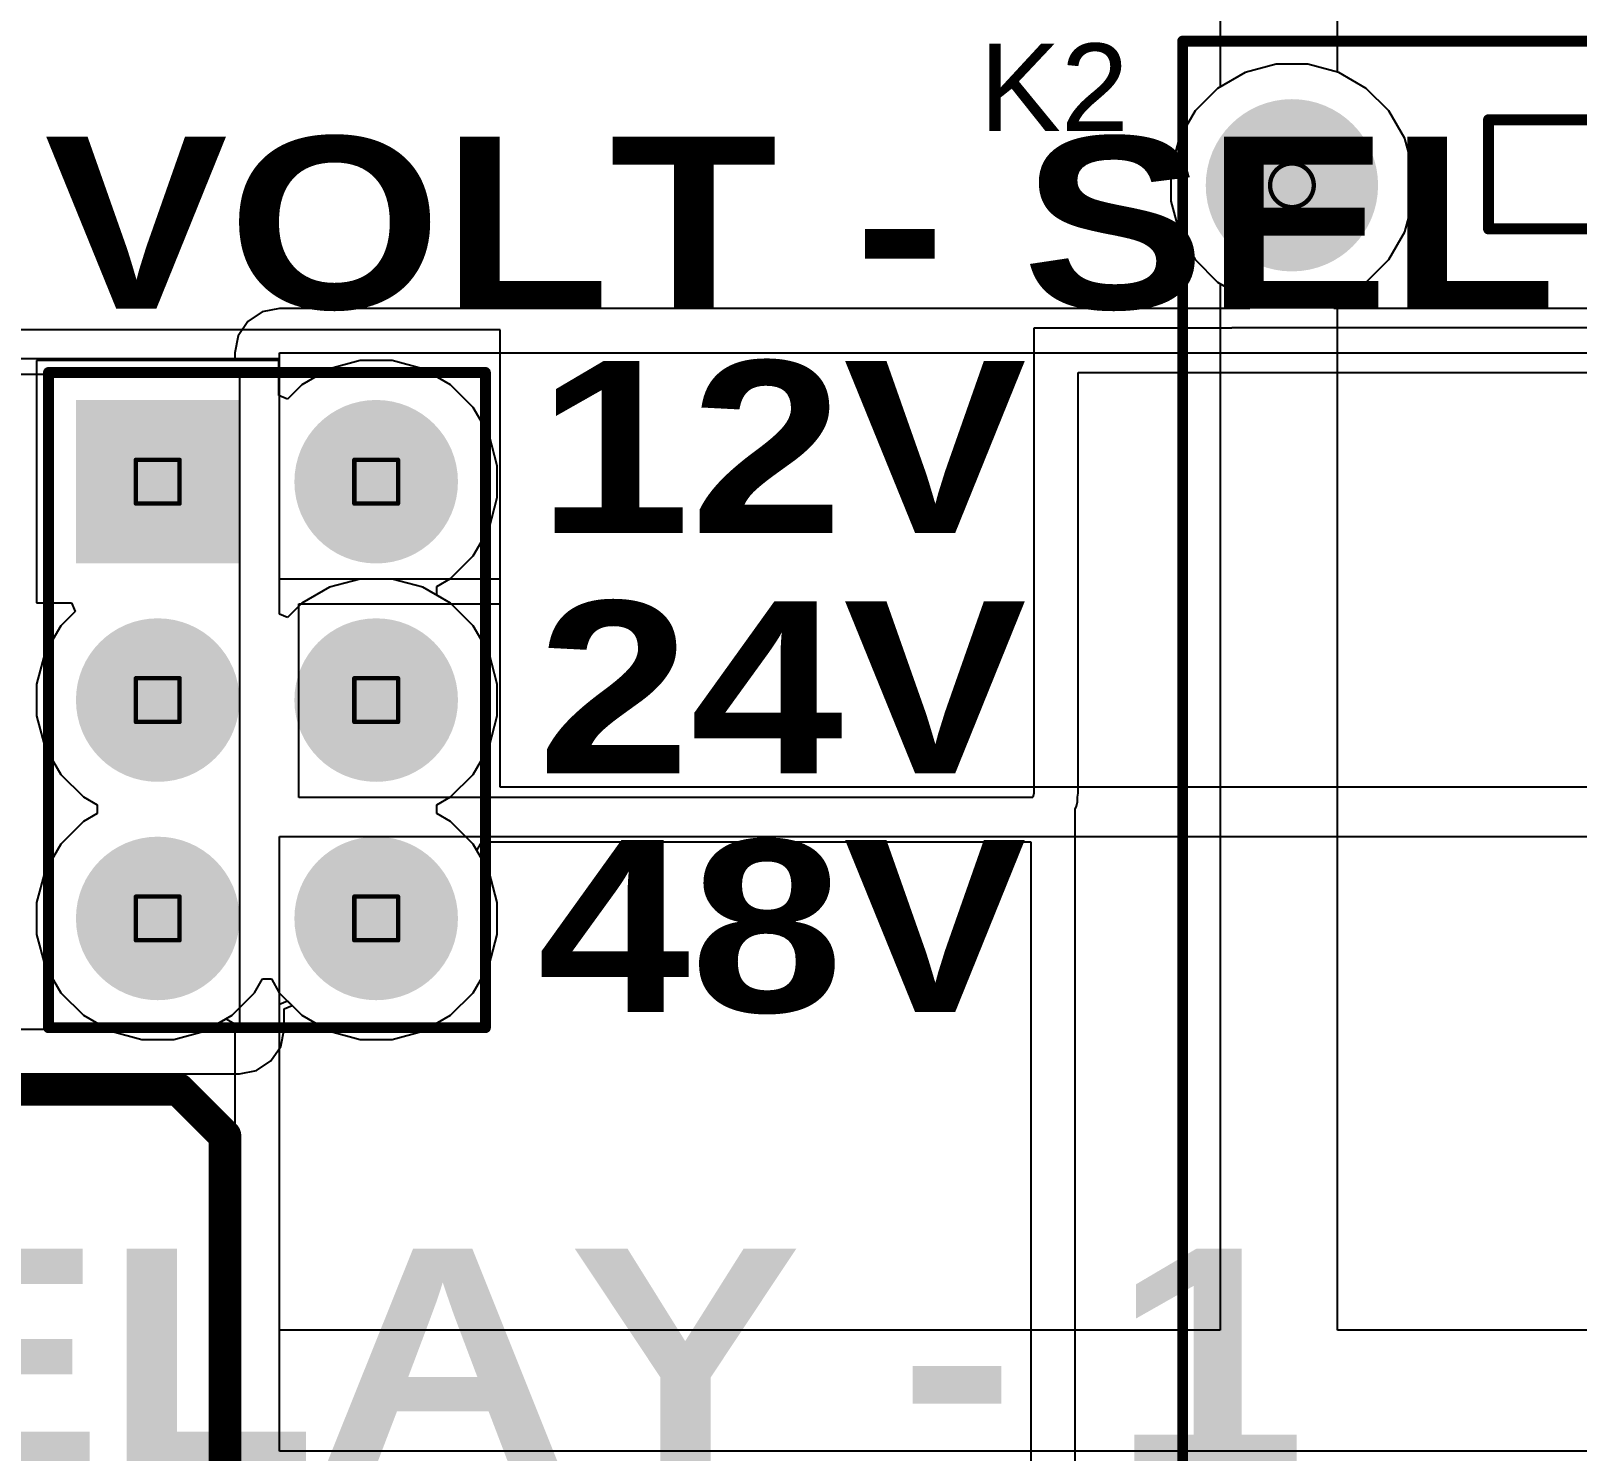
# Model space of a CAD drawing. Header units: inches. Extents: x -5 to 5328, y -4 to 5281.
# Drawn here: x 65.41 to 83.39, y 8.8 to 25.32 of the extents above; entities that cross this region are included whole.
import ezdxf

# ---------------------------------------------------------------- set-up
doc = ezdxf.new("R2010")
doc.units = ezdxf.units.IN
for name, color, linetype in [('Bottom Layer', 5, 'Continuous'), ('Bottom Solder', 6, 'Continuous'), ('Drill Drawing', 1, 'Continuous'), ('Layer 1', 16, 'Continuous'), ('Layer 2', 76, 'Continuous'), ('Multi-Layer', 9, 'Continuous'), ('Pad Holes', 156, 'Continuous'), ('Top Layer', 1, 'Continuous'), ('Top Overlay', 2, 'Continuous'), ('Top Solder', 216, 'Continuous')]:
    doc.layers.add(name, color=color, linetype=linetype)
doc.styles.add('Arial', font='', dxfattribs={"height": 0.2})
doc.styles.add('Arial Black_Bold', font='', dxfattribs={"height": 0.2})
doc.styles.get('Arial').set_extended_font_data('Arial')
doc.styles.get('Arial Black_Bold').set_extended_font_data('Arial Black', bold=True)

# ---------------------------------------------------------------- blocks, each defined once
blk = doc.blocks.new('G6RN_1_DC24_123')
at = {"layer": 'Bottom Layer'}
h = blk.add_hatch(color=5, dxfattribs=at)
edge = h.paths.add_edge_path()
edge.add_arc((-3.81, 12.7), 0.9, 0, 360)
h = blk.add_hatch(color=5, dxfattribs=at)
edge = h.paths.add_edge_path()
edge.add_arc((3.81, 12.7), 0.9, 0, 360)
h = blk.add_hatch(color=5, dxfattribs=at)
edge = h.paths.add_edge_path()
edge.add_arc((3.81, -6.3), 0.9, 0, 360)
h = blk.add_hatch(color=5, dxfattribs=at)
edge = h.paths.add_edge_path()
edge.add_arc((-3.81, -9.5), 0.9, 0, 360)
h = blk.add_hatch(color=5, dxfattribs=at)
edge = h.paths.add_edge_path()
edge.add_arc((3.81, -12.7), 0.9, 0, 360)
at = {"layer": 'Bottom Solder'}
h = blk.add_hatch(color=6, dxfattribs=at)
edge = h.paths.add_edge_path()
edge.add_arc((-3.81, 12.7), 1.002, 0, 360)
h = blk.add_hatch(color=6, dxfattribs=at)
edge = h.paths.add_edge_path()
edge.add_arc((3.81, 12.7), 1.002, 0, 360)
h = blk.add_hatch(color=6, dxfattribs=at)
edge = h.paths.add_edge_path()
edge.add_arc((3.81, -6.3), 1.002, 0, 360)
h = blk.add_hatch(color=6, dxfattribs=at)
edge = h.paths.add_edge_path()
edge.add_arc((-3.81, -9.5), 1.002, 0, 360)
h = blk.add_hatch(color=6, dxfattribs=at)
edge = h.paths.add_edge_path()
edge.add_arc((3.81, -12.7), 1.002, 0, 360)
at = {"layer": 'Layer 1'}
h = blk.add_hatch(color=16, dxfattribs=at)
edge = h.paths.add_edge_path()
edge.add_arc((-3.81, 12.7), 0.9, 0, 360)
h = blk.add_hatch(color=16, dxfattribs=at)
edge = h.paths.add_edge_path()
edge.add_arc((3.81, 12.7), 0.9, 0, 360)
h = blk.add_hatch(color=16, dxfattribs=at)
edge = h.paths.add_edge_path()
edge.add_arc((3.81, -6.3), 0.9, 0, 360)
h = blk.add_hatch(color=16, dxfattribs=at)
edge = h.paths.add_edge_path()
edge.add_arc((-3.81, -9.5), 0.9, 0, 360)
h = blk.add_hatch(color=16, dxfattribs=at)
edge = h.paths.add_edge_path()
edge.add_arc((3.81, -12.7), 0.9, 0, 360)
at = {"layer": 'Layer 2'}
h = blk.add_hatch(color=76, dxfattribs=at)
edge = h.paths.add_edge_path()
edge.add_arc((-3.81, 12.7), 0.9, 0, 360)
h = blk.add_hatch(color=76, dxfattribs=at)
edge = h.paths.add_edge_path()
edge.add_arc((3.81, 12.7), 0.9, 0, 360)
h = blk.add_hatch(color=76, dxfattribs=at)
edge = h.paths.add_edge_path()
edge.add_arc((3.81, -6.3), 0.9, 0, 360)
h = blk.add_hatch(color=76, dxfattribs=at)
edge = h.paths.add_edge_path()
edge.add_arc((-3.81, -9.5), 0.9, 0, 360)
h = blk.add_hatch(color=76, dxfattribs=at)
edge = h.paths.add_edge_path()
edge.add_arc((3.81, -12.7), 0.9, 0, 360)
at = {"layer": 'Multi-Layer'}
h = blk.add_hatch(color=9, dxfattribs=at)
edge = h.paths.add_edge_path()
edge.add_arc((-3.81, 12.7), 0.9, 0, 360)
h = blk.add_hatch(color=9, dxfattribs=at)
edge = h.paths.add_edge_path()
edge.add_arc((3.81, 12.7), 0.9, 0, 360)
h = blk.add_hatch(color=9, dxfattribs=at)
edge = h.paths.add_edge_path()
edge.add_arc((3.81, -6.3), 0.9, 0, 360)
h = blk.add_hatch(color=9, dxfattribs=at)
edge = h.paths.add_edge_path()
edge.add_arc((-3.81, -9.5), 0.9, 0, 360)
h = blk.add_hatch(color=9, dxfattribs=at)
edge = h.paths.add_edge_path()
edge.add_arc((3.81, -12.7), 0.9, 0, 360)
at = {"layer": 'Pad Holes'}
h = blk.add_hatch(color=7, dxfattribs=at)
edge = h.paths.add_edge_path()
edge.add_arc((-3.81, 12.7), 0.6, 0, 360)
h = blk.add_hatch(color=7, dxfattribs=at)
edge = h.paths.add_edge_path()
edge.add_arc((3.81, 12.7), 0.6, 0, 360)
h = blk.add_hatch(color=7, dxfattribs=at)
edge = h.paths.add_edge_path()
edge.add_arc((3.81, -6.3), 0.6, 0, 360)
h = blk.add_hatch(color=7, dxfattribs=at)
edge = h.paths.add_edge_path()
edge.add_arc((-3.81, -9.5), 0.6, 0, 360)
h = blk.add_hatch(color=7, dxfattribs=at)
edge = h.paths.add_edge_path()
edge.add_arc((3.81, -12.7), 0.6, 0, 360)
at = {"layer": 'Top Layer'}
h = blk.add_hatch(color=1, dxfattribs=at)
edge = h.paths.add_edge_path()
edge.add_arc((-3.81, 12.7), 0.9, 0, 360)
h = blk.add_hatch(color=1, dxfattribs=at)
edge = h.paths.add_edge_path()
edge.add_arc((3.81, 12.7), 0.9, 0, 360)
h = blk.add_hatch(color=1, dxfattribs=at)
edge = h.paths.add_edge_path()
edge.add_arc((3.81, -6.3), 0.9, 0, 360)
h = blk.add_hatch(color=1, dxfattribs=at)
edge = h.paths.add_edge_path()
edge.add_arc((-3.81, -9.5), 0.9, 0, 360)
h = blk.add_hatch(color=1, dxfattribs=at)
edge = h.paths.add_edge_path()
edge.add_arc((3.81, -12.7), 0.9, 0, 360)
at = {"layer": 'Top Solder'}
h = blk.add_hatch(color=216, dxfattribs=at)
edge = h.paths.add_edge_path()
edge.add_arc((-3.81, 12.7), 1.002, 0, 360)
h = blk.add_hatch(color=216, dxfattribs=at)
edge = h.paths.add_edge_path()
edge.add_arc((3.81, 12.7), 1.002, 0, 360)
h = blk.add_hatch(color=216, dxfattribs=at)
edge = h.paths.add_edge_path()
edge.add_arc((3.81, -6.3), 1.002, 0, 360)
h = blk.add_hatch(color=216, dxfattribs=at)
edge = h.paths.add_edge_path()
edge.add_arc((-3.81, -9.5), 1.002, 0, 360)
h = blk.add_hatch(color=216, dxfattribs=at)
edge = h.paths.add_edge_path()
edge.add_arc((3.81, -12.7), 1.002, 0, 360)
at = {"layer": 'Top Overlay'}
for points in [[(-5.08, 14.377, 0.127, 0.127, 0), (5.08, 14.377, 0.127, 0.127, 0)], [(-5.08, -14.123, 0.127, 0.127, 0), (-5.08, 14.377, 0.127, 0.127, 0)], [(5.08, -14.123, 0.127, 0.127, 0), (5.08, 14.377, 0.127, 0.127, 0)], [(-1.524, 13.462, 0.127, 0.127, 0), (1.524, 13.462, 0.127, 0.127, 0)], [(-1.524, 12.192, 0.127, 0.127, 0), (-1.524, 13.462, 0.127, 0.127, 0)], [(1.524, 12.192, 0.127, 0.127, 0), (1.524, 13.462, 0.127, 0.127, 0)], [(-1.524, 12.192, 0.127, 0.127, 0), (1.524, 12.192, 0.127, 0.127, 0)], [(-5.08, -14.123, 0.127, 0.127, 0), (5.08, -14.123, 0.127, 0.127, 0)]]:
    blk.add_lwpolyline(points, format="xyseb", dxfattribs=at)
for points in [[(-5.112, 14.377, 0.0635, 0.0635, 1), (-5.048, 14.377, 0.0635, 0.0635, 1)], [(-5.112, 14.377, 0.0635, 0.0635, 1), (-5.048, 14.377, 0.0635, 0.0635, 1)], [(5.048, 14.377, 0.0635, 0.0635, 1), (5.112, 14.377, 0.0635, 0.0635, 1)], [(5.048, 14.377, 0.0635, 0.0635, 1), (5.112, 14.377, 0.0635, 0.0635, 1)], [(-1.556, 13.462, 0.0635, 0.0635, 1), (-1.492, 13.462, 0.0635, 0.0635, 1)], [(-1.556, 13.462, 0.0635, 0.0635, 1), (-1.492, 13.462, 0.0635, 0.0635, 1)], [(1.492, 13.462, 0.0635, 0.0635, 1), (1.556, 13.462, 0.0635, 0.0635, 1)], [(1.492, 13.462, 0.0635, 0.0635, 1), (1.556, 13.462, 0.0635, 0.0635, 1)], [(-1.556, 12.192, 0.0635, 0.0635, 1), (-1.492, 12.192, 0.0635, 0.0635, 1)], [(-1.556, 12.192, 0.0635, 0.0635, 1), (-1.492, 12.192, 0.0635, 0.0635, 1)], [(1.492, 12.192, 0.0635, 0.0635, 1), (1.556, 12.192, 0.0635, 0.0635, 1)], [(1.492, 12.192, 0.0635, 0.0635, 1), (1.556, 12.192, 0.0635, 0.0635, 1)], [(-5.112, -14.123, 0.0635, 0.0635, 1), (-5.048, -14.123, 0.0635, 0.0635, 1)], [(-5.112, -14.123, 0.0635, 0.0635, 1), (-5.048, -14.123, 0.0635, 0.0635, 1)], [(5.048, -14.123, 0.0635, 0.0635, 1), (5.112, -14.123, 0.0635, 0.0635, 1)], [(5.048, -14.123, 0.0635, 0.0635, 1), (5.112, -14.123, 0.0635, 0.0635, 1)]]:
    blk.add_lwpolyline(points, format="xyseb", close=True, dxfattribs=at)
blk = doc.blocks.new('X6521WV_2_03H_C60D30_131')
at = {"layer": 'Bottom Layer'}
h = blk.add_hatch(color=5, dxfattribs=at)
edge = h.paths.add_edge_path()
edge.add_arc((-2.54, 1.27), 0.9, 0, 360)
h = blk.add_hatch(color=5, dxfattribs=at)
edge = h.paths.add_edge_path()
edge.add_arc((0, 1.27), 0.9, 0, 360)
h = blk.add_hatch(color=5, dxfattribs=at)
edge = h.paths.add_edge_path()
edge.add_arc((2.54, 1.27), 0.9, 0, 360)
blk.add_hatch(color=5, dxfattribs=at).paths.add_polyline_path([(-3.44, -0.37), (-1.64, -0.37), (-1.64, -2.17), (-3.44, -2.17)])
h = blk.add_hatch(color=5, dxfattribs=at)
edge = h.paths.add_edge_path()
edge.add_arc((0, -1.27), 0.9, 0, 360)
h = blk.add_hatch(color=5, dxfattribs=at)
edge = h.paths.add_edge_path()
edge.add_arc((2.54, -1.27), 0.9, 0, 360)
at = {"layer": 'Bottom Solder'}
h = blk.add_hatch(color=6, dxfattribs=at)
edge = h.paths.add_edge_path()
edge.add_arc((-2.54, 1.27), 0.951, 0, 360)
h = blk.add_hatch(color=6, dxfattribs=at)
edge = h.paths.add_edge_path()
edge.add_arc((0, 1.27), 0.951, 0, 360)
h = blk.add_hatch(color=6, dxfattribs=at)
edge = h.paths.add_edge_path()
edge.add_arc((2.54, 1.27), 0.951, 0, 360)
blk.add_hatch(color=6, dxfattribs=at).paths.add_polyline_path([(-3.491, -0.319), (-1.589, -0.319), (-1.589, -2.221), (-3.491, -2.221)])
h = blk.add_hatch(color=6, dxfattribs=at)
edge = h.paths.add_edge_path()
edge.add_arc((0, -1.27), 0.951, 0, 360)
h = blk.add_hatch(color=6, dxfattribs=at)
edge = h.paths.add_edge_path()
edge.add_arc((2.54, -1.27), 0.951, 0, 360)
at = {"layer": 'Layer 1'}
h = blk.add_hatch(color=16, dxfattribs=at)
edge = h.paths.add_edge_path()
edge.add_arc((-2.54, 1.27), 0.9, 0, 360)
h = blk.add_hatch(color=16, dxfattribs=at)
edge = h.paths.add_edge_path()
edge.add_arc((0, 1.27), 0.9, 0, 360)
h = blk.add_hatch(color=16, dxfattribs=at)
edge = h.paths.add_edge_path()
edge.add_arc((2.54, 1.27), 0.9, 0, 360)
blk.add_hatch(color=16, dxfattribs=at).paths.add_polyline_path([(-3.44, -0.37), (-1.64, -0.37), (-1.64, -2.17), (-3.44, -2.17)])
h = blk.add_hatch(color=16, dxfattribs=at)
edge = h.paths.add_edge_path()
edge.add_arc((0, -1.27), 0.9, 0, 360)
h = blk.add_hatch(color=16, dxfattribs=at)
edge = h.paths.add_edge_path()
edge.add_arc((2.54, -1.27), 0.9, 0, 360)
at = {"layer": 'Layer 2'}
h = blk.add_hatch(color=76, dxfattribs=at)
edge = h.paths.add_edge_path()
edge.add_arc((-2.54, 1.27), 0.9, 0, 360)
h = blk.add_hatch(color=76, dxfattribs=at)
edge = h.paths.add_edge_path()
edge.add_arc((0, 1.27), 0.9, 0, 360)
h = blk.add_hatch(color=76, dxfattribs=at)
edge = h.paths.add_edge_path()
edge.add_arc((2.54, 1.27), 0.9, 0, 360)
blk.add_hatch(color=76, dxfattribs=at).paths.add_polyline_path([(-3.44, -0.37), (-1.64, -0.37), (-1.64, -2.17), (-3.44, -2.17)])
h = blk.add_hatch(color=76, dxfattribs=at)
edge = h.paths.add_edge_path()
edge.add_arc((0, -1.27), 0.9, 0, 360)
h = blk.add_hatch(color=76, dxfattribs=at)
edge = h.paths.add_edge_path()
edge.add_arc((2.54, -1.27), 0.9, 0, 360)
at = {"layer": 'Multi-Layer'}
h = blk.add_hatch(color=9, dxfattribs=at)
edge = h.paths.add_edge_path()
edge.add_arc((-2.54, 1.27), 0.9, 0, 360)
h = blk.add_hatch(color=9, dxfattribs=at)
edge = h.paths.add_edge_path()
edge.add_arc((0, 1.27), 0.9, 0, 360)
h = blk.add_hatch(color=9, dxfattribs=at)
edge = h.paths.add_edge_path()
edge.add_arc((2.54, 1.27), 0.9, 0, 360)
blk.add_hatch(color=9, dxfattribs=at).paths.add_polyline_path([(-3.44, -0.37), (-1.64, -0.37), (-1.64, -2.17), (-3.44, -2.17)])
h = blk.add_hatch(color=9, dxfattribs=at)
edge = h.paths.add_edge_path()
edge.add_arc((0, -1.27), 0.9, 0, 360)
h = blk.add_hatch(color=9, dxfattribs=at)
edge = h.paths.add_edge_path()
edge.add_arc((2.54, -1.27), 0.9, 0, 360)
at = {"layer": 'Pad Holes'}
h = blk.add_hatch(color=7, dxfattribs=at)
edge = h.paths.add_edge_path()
edge.add_arc((-2.54, 1.27), 0.525, 0, 360)
h = blk.add_hatch(color=7, dxfattribs=at)
edge = h.paths.add_edge_path()
edge.add_arc((0, 1.27), 0.525, 0, 360)
h = blk.add_hatch(color=7, dxfattribs=at)
edge = h.paths.add_edge_path()
edge.add_arc((2.54, 1.27), 0.525, 0, 360)
h = blk.add_hatch(color=7, dxfattribs=at)
edge = h.paths.add_edge_path()
edge.add_arc((-2.54, -1.27), 0.525, 0, 360)
h = blk.add_hatch(color=7, dxfattribs=at)
edge = h.paths.add_edge_path()
edge.add_arc((0, -1.27), 0.525, 0, 360)
h = blk.add_hatch(color=7, dxfattribs=at)
edge = h.paths.add_edge_path()
edge.add_arc((2.54, -1.27), 0.525, 0, 360)
at = {"layer": 'Top Layer'}
h = blk.add_hatch(color=1, dxfattribs=at)
edge = h.paths.add_edge_path()
edge.add_arc((-2.54, 1.27), 0.9, 0, 360)
h = blk.add_hatch(color=1, dxfattribs=at)
edge = h.paths.add_edge_path()
edge.add_arc((0, 1.27), 0.9, 0, 360)
h = blk.add_hatch(color=1, dxfattribs=at)
edge = h.paths.add_edge_path()
edge.add_arc((2.54, 1.27), 0.9, 0, 360)
blk.add_hatch(color=1, dxfattribs=at).paths.add_polyline_path([(-3.44, -0.37), (-1.64, -0.37), (-1.64, -2.17), (-3.44, -2.17)])
h = blk.add_hatch(color=1, dxfattribs=at)
edge = h.paths.add_edge_path()
edge.add_arc((0, -1.27), 0.9, 0, 360)
h = blk.add_hatch(color=1, dxfattribs=at)
edge = h.paths.add_edge_path()
edge.add_arc((2.54, -1.27), 0.9, 0, 360)
at = {"layer": 'Top Solder'}
h = blk.add_hatch(color=216, dxfattribs=at)
edge = h.paths.add_edge_path()
edge.add_arc((-2.54, 1.27), 0.951, 0, 360)
h = blk.add_hatch(color=216, dxfattribs=at)
edge = h.paths.add_edge_path()
edge.add_arc((0, 1.27), 0.951, 0, 360)
h = blk.add_hatch(color=216, dxfattribs=at)
edge = h.paths.add_edge_path()
edge.add_arc((2.54, 1.27), 0.951, 0, 360)
blk.add_hatch(color=216, dxfattribs=at).paths.add_polyline_path([(-3.491, -0.319), (-1.589, -0.319), (-1.589, -2.221), (-3.491, -2.221)])
h = blk.add_hatch(color=216, dxfattribs=at)
edge = h.paths.add_edge_path()
edge.add_arc((0, -1.27), 0.951, 0, 360)
h = blk.add_hatch(color=216, dxfattribs=at)
edge = h.paths.add_edge_path()
edge.add_arc((2.54, -1.27), 0.951, 0, 360)
at = {"layer": 'Top Overlay'}
for points in [[(-3.81, -2.54, 0.127, 0.127, 0), (-3.81, 2.54, 0.127, 0.127, 0)], [(3.81, 2.54, 0.127, 0.127, 0), (-3.81, 2.54, 0.127, 0.127, 0)], [(3.81, -2.54, 0.127, 0.127, 0), (3.81, 2.54, 0.127, 0.127, 0)], [(3.81, -2.54, 0.127, 0.127, 0), (-3.81, -2.54, 0.127, 0.127, 0)], [(3.81, -2.54, 0.127, 0.127, 0), (-1.058, -2.54, 0.127, 0.127, 0)]]:
    blk.add_lwpolyline(points, format="xyseb", dxfattribs=at)
for points in [[(-3.842, 2.54, 0.0635, 0.0635, 1), (-3.778, 2.54, 0.0635, 0.0635, 1)], [(-3.842, 2.54, 0.0635, 0.0635, 1), (-3.778, 2.54, 0.0635, 0.0635, 1)], [(3.778, 2.54, 0.0635, 0.0635, 1), (3.842, 2.54, 0.0635, 0.0635, 1)], [(3.778, 2.54, 0.0635, 0.0635, 1), (3.842, 2.54, 0.0635, 0.0635, 1)], [(-3.842, -2.54, 0.0635, 0.0635, 1), (-3.778, -2.54, 0.0635, 0.0635, 1)], [(-3.842, -2.54, 0.0635, 0.0635, 1), (-3.778, -2.54, 0.0635, 0.0635, 1)], [(-1.09, -2.54, 0.0635, 0.0635, 1), (-1.027, -2.54, 0.0635, 0.0635, 1)], [(3.778, -2.54, 0.0635, 0.0635, 1), (3.842, -2.54, 0.0635, 0.0635, 1)], [(3.778, -2.54, 0.0635, 0.0635, 1), (3.842, -2.54, 0.0635, 0.0635, 1)], [(3.778, -2.54, 0.0635, 0.0635, 1), (3.842, -2.54, 0.0635, 0.0635, 1)]]:
    blk.add_lwpolyline(points, format="xyseb", close=True, dxfattribs=at)

msp = doc.modelspace()

# ---------------------------------------------------------------- linework, layer by layer
at = {"layer": 'Bottom Layer'}
for p, q in [((67.454, 21.847), (64.339, 21.847)), ((70.866, 21.847), (67.454, 21.847)), ((67.454, 21.847), (67.454, 21.847)), ((70.866, 18.66), (70.866, 21.847)), ((79.369, 21.867), (77.071, 21.867)), ((77.071, 21.867), (77.071, 21.349)), ((79.377, 21.868), (79.369, 21.867)), ((94.196, 21.868), (79.377, 21.868)), ((63.915, 21.329), (67.454, 21.329)), ((67.454, 21.329), (67.454, 21.329)), ((67.454, 21.329), (67.836, 21.329)), ((67.836, 21.329), (67.836, 13.709)), ((77.071, 21.349), (77.071, 16.459)), ((77.589, 16.459), (77.589, 21.349)), ((77.589, 21.349), (79.369, 21.349)), ((79.369, 21.349), (79.377, 21.35)), ((79.377, 21.35), (94.196, 21.35)), ((68.525, 16.408), (68.525, 18.66)), ((68.525, 18.66), (70.866, 18.66)), ((69.239, 16.408), (68.525, 16.408)), ((69.24, 16.408), (69.239, 16.408)), ((69.611, 16.408), (69.24, 16.408)), ((69.612, 16.408), (69.611, 16.408)), ((77.061, 16.408), (69.612, 16.408)), ((77.071, 16.459), (77.061, 16.408)), ((77.061, 16.408), (77.061, 16.408)), ((77.579, 16.409), (77.589, 16.459)), ((77.579, 16.358), (77.579, 16.409)), ((77.554, 16.27), (77.569, 16.307)), ((77.554, -0.556), (77.554, 16.27)), ((77.569, 16.307), (77.579, 16.358)), ((70.596, 15.789), (70.655, 15.89)), ((70.655, 15.89), (77.036, 15.89)), ((77.036, 15.89), (77.036, -0.556)), ((70.737, 15.544), (70.596, 15.789)), ((70.833, 15.186), (70.737, 15.544)), ((70.833, 14.815), (70.833, 15.186)), ((70.737, 14.457), (70.833, 14.815)), ((70.552, 14.136), (70.737, 14.457)), ((70.29, 13.874), (70.552, 14.136)), ((68.354, 13.948), (68.448, 13.986)), ((68.354, 13.709), (68.354, 13.948)), ((68.448, 13.986), (68.561, 13.874)), ((68.561, 13.874), (68.882, 13.688)), ((69.969, 13.688), (70.29, 13.874)), ((67.836, 13.709), (53.18, 13.709)), ((68.315, 13.51), (68.354, 13.709)), ((68.882, 13.688), (69.24, 13.592)), ((69.611, 13.592), (69.969, 13.688)), ((68.202, 13.342), (68.315, 13.51)), ((69.24, 13.592), (69.611, 13.592)), ((68.034, 13.23), (68.202, 13.342)), ((53.698, 13.191), (67.836, 13.191)), ((67.836, 13.191), (68.034, 13.23))]:
    msp.add_line(p, q, dxfattribs=at)
at = {"layer": 'Drill Drawing'}
for points in [[(80.327, 23.528, 0.0508, 0.0508, 1), (79.819, 23.528, 0.0508, 0.0508, 1)], [(79.807, 23.528, 0.0254, 0.0254, 1), (79.832, 23.528, 0.0254, 0.0254, 1)], [(80.315, 23.528, 0.0254, 0.0254, 1), (80.34, 23.528, 0.0254, 0.0254, 1)], [(66.618, 20.334, 0.0254, 0.0254, 1), (66.644, 20.334, 0.0254, 0.0254, 1)], [(66.618, 20.334, 0.0254, 0.0254, 1), (66.644, 20.334, 0.0254, 0.0254, 1)], [(67.126, 20.334, 0.0254, 0.0254, 1), (67.152, 20.334, 0.0254, 0.0254, 1)], [(67.126, 20.334, 0.0254, 0.0254, 1), (67.152, 20.334, 0.0254, 0.0254, 1)], [(69.158, 20.334, 0.0254, 0.0254, 1), (69.184, 20.334, 0.0254, 0.0254, 1)], [(69.158, 20.334, 0.0254, 0.0254, 1), (69.184, 20.334, 0.0254, 0.0254, 1)], [(69.666, 20.334, 0.0254, 0.0254, 1), (69.692, 20.334, 0.0254, 0.0254, 1)], [(69.666, 20.334, 0.0254, 0.0254, 1), (69.692, 20.334, 0.0254, 0.0254, 1)], [(66.618, 19.826, 0.0254, 0.0254, 1), (66.644, 19.826, 0.0254, 0.0254, 1)], [(66.618, 19.826, 0.0254, 0.0254, 1), (66.644, 19.826, 0.0254, 0.0254, 1)], [(67.126, 19.826, 0.0254, 0.0254, 1), (67.152, 19.826, 0.0254, 0.0254, 1)], [(67.126, 19.826, 0.0254, 0.0254, 1), (67.152, 19.826, 0.0254, 0.0254, 1)], [(69.158, 19.826, 0.0254, 0.0254, 1), (69.184, 19.826, 0.0254, 0.0254, 1)], [(69.158, 19.826, 0.0254, 0.0254, 1), (69.184, 19.826, 0.0254, 0.0254, 1)], [(69.666, 19.826, 0.0254, 0.0254, 1), (69.692, 19.826, 0.0254, 0.0254, 1)], [(69.666, 19.826, 0.0254, 0.0254, 1), (69.692, 19.826, 0.0254, 0.0254, 1)], [(66.618, 17.794, 0.0254, 0.0254, 1), (66.644, 17.794, 0.0254, 0.0254, 1)], [(66.618, 17.794, 0.0254, 0.0254, 1), (66.644, 17.794, 0.0254, 0.0254, 1)], [(67.126, 17.794, 0.0254, 0.0254, 1), (67.152, 17.794, 0.0254, 0.0254, 1)], [(67.126, 17.794, 0.0254, 0.0254, 1), (67.152, 17.794, 0.0254, 0.0254, 1)], [(69.158, 17.794, 0.0254, 0.0254, 1), (69.184, 17.794, 0.0254, 0.0254, 1)], [(69.158, 17.794, 0.0254, 0.0254, 1), (69.184, 17.794, 0.0254, 0.0254, 1)], [(69.666, 17.794, 0.0254, 0.0254, 1), (69.692, 17.794, 0.0254, 0.0254, 1)], [(69.666, 17.794, 0.0254, 0.0254, 1), (69.692, 17.794, 0.0254, 0.0254, 1)], [(66.618, 17.286, 0.0254, 0.0254, 1), (66.644, 17.286, 0.0254, 0.0254, 1)], [(66.618, 17.286, 0.0254, 0.0254, 1), (66.644, 17.286, 0.0254, 0.0254, 1)], [(67.126, 17.286, 0.0254, 0.0254, 1), (67.152, 17.286, 0.0254, 0.0254, 1)], [(67.126, 17.286, 0.0254, 0.0254, 1), (67.152, 17.286, 0.0254, 0.0254, 1)], [(69.158, 17.286, 0.0254, 0.0254, 1), (69.184, 17.286, 0.0254, 0.0254, 1)], [(69.158, 17.286, 0.0254, 0.0254, 1), (69.184, 17.286, 0.0254, 0.0254, 1)], [(69.666, 17.286, 0.0254, 0.0254, 1), (69.692, 17.286, 0.0254, 0.0254, 1)], [(69.666, 17.286, 0.0254, 0.0254, 1), (69.692, 17.286, 0.0254, 0.0254, 1)], [(66.618, 15.254, 0.0254, 0.0254, 1), (66.644, 15.254, 0.0254, 0.0254, 1)], [(66.618, 15.254, 0.0254, 0.0254, 1), (66.644, 15.254, 0.0254, 0.0254, 1)], [(67.126, 15.254, 0.0254, 0.0254, 1), (67.152, 15.254, 0.0254, 0.0254, 1)], [(67.126, 15.254, 0.0254, 0.0254, 1), (67.152, 15.254, 0.0254, 0.0254, 1)], [(69.158, 15.254, 0.0254, 0.0254, 1), (69.184, 15.254, 0.0254, 0.0254, 1)], [(69.158, 15.254, 0.0254, 0.0254, 1), (69.184, 15.254, 0.0254, 0.0254, 1)], [(69.666, 15.254, 0.0254, 0.0254, 1), (69.692, 15.254, 0.0254, 0.0254, 1)], [(69.666, 15.254, 0.0254, 0.0254, 1), (69.692, 15.254, 0.0254, 0.0254, 1)], [(66.618, 14.746, 0.0254, 0.0254, 1), (66.644, 14.746, 0.0254, 0.0254, 1)], [(66.618, 14.746, 0.0254, 0.0254, 1), (66.644, 14.746, 0.0254, 0.0254, 1)], [(67.126, 14.746, 0.0254, 0.0254, 1), (67.152, 14.746, 0.0254, 0.0254, 1)], [(67.126, 14.746, 0.0254, 0.0254, 1), (67.152, 14.746, 0.0254, 0.0254, 1)], [(69.158, 14.746, 0.0254, 0.0254, 1), (69.184, 14.746, 0.0254, 0.0254, 1)], [(69.158, 14.746, 0.0254, 0.0254, 1), (69.184, 14.746, 0.0254, 0.0254, 1)], [(69.666, 14.746, 0.0254, 0.0254, 1), (69.692, 14.746, 0.0254, 0.0254, 1)], [(69.666, 14.746, 0.0254, 0.0254, 1), (69.692, 14.746, 0.0254, 0.0254, 1)]]:
    msp.add_lwpolyline(points, format="xyseb", close=True, dxfattribs=at)
for points in [[(66.631, 20.334, 0.0508, 0.0508, 0), (67.139, 20.334, 0.0508, 0.0508, 0)], [(66.631, 19.826, 0.0508, 0.0508, 0), (66.631, 20.334, 0.0508, 0.0508, 0)], [(67.139, 19.826, 0.0508, 0.0508, 0), (67.139, 20.334, 0.0508, 0.0508, 0)], [(69.171, 20.334, 0.0508, 0.0508, 0), (69.679, 20.334, 0.0508, 0.0508, 0)], [(69.171, 19.826, 0.0508, 0.0508, 0), (69.171, 20.334, 0.0508, 0.0508, 0)], [(69.679, 19.826, 0.0508, 0.0508, 0), (69.679, 20.334, 0.0508, 0.0508, 0)], [(66.631, 19.826, 0.0508, 0.0508, 0), (67.139, 19.826, 0.0508, 0.0508, 0)], [(69.171, 19.826, 0.0508, 0.0508, 0), (69.679, 19.826, 0.0508, 0.0508, 0)], [(66.631, 17.794, 0.0508, 0.0508, 0), (67.139, 17.794, 0.0508, 0.0508, 0)], [(66.631, 17.286, 0.0508, 0.0508, 0), (66.631, 17.794, 0.0508, 0.0508, 0)], [(67.139, 17.286, 0.0508, 0.0508, 0), (67.139, 17.794, 0.0508, 0.0508, 0)], [(69.171, 17.794, 0.0508, 0.0508, 0), (69.679, 17.794, 0.0508, 0.0508, 0)], [(69.171, 17.286, 0.0508, 0.0508, 0), (69.171, 17.794, 0.0508, 0.0508, 0)], [(69.679, 17.286, 0.0508, 0.0508, 0), (69.679, 17.794, 0.0508, 0.0508, 0)], [(66.631, 17.286, 0.0508, 0.0508, 0), (67.139, 17.286, 0.0508, 0.0508, 0)], [(69.171, 17.286, 0.0508, 0.0508, 0), (69.679, 17.286, 0.0508, 0.0508, 0)], [(66.631, 15.254, 0.0508, 0.0508, 0), (67.139, 15.254, 0.0508, 0.0508, 0)], [(66.631, 14.746, 0.0508, 0.0508, 0), (66.631, 15.254, 0.0508, 0.0508, 0)], [(67.139, 14.746, 0.0508, 0.0508, 0), (67.139, 15.254, 0.0508, 0.0508, 0)], [(69.171, 15.254, 0.0508, 0.0508, 0), (69.679, 15.254, 0.0508, 0.0508, 0)], [(69.171, 14.746, 0.0508, 0.0508, 0), (69.171, 15.254, 0.0508, 0.0508, 0)], [(69.679, 14.746, 0.0508, 0.0508, 0), (69.679, 15.254, 0.0508, 0.0508, 0)], [(66.631, 14.746, 0.0508, 0.0508, 0), (67.139, 14.746, 0.0508, 0.0508, 0)], [(69.171, 14.746, 0.0508, 0.0508, 0), (69.679, 14.746, 0.0508, 0.0508, 0)]]:
    msp.add_lwpolyline(points, format="xyseb", dxfattribs=at)
at = {"layer": 'Layer 1'}
for p, q in [((79.53, 24.84), (79.209, 24.655)), ((79.888, 24.936), (79.53, 24.84)), ((80.259, 24.936), (79.888, 24.936)), ((80.617, 24.84), (80.259, 24.936)), ((80.938, 24.655), (80.617, 24.84)), ((79.209, 24.655), (78.947, 24.393)), ((81.2, 24.393), (80.938, 24.655)), ((78.947, 24.393), (78.761, 24.072)), ((81.385, 24.072), (81.2, 24.393)), ((78.761, 24.072), (78.665, 23.714)), ((81.481, 23.714), (81.385, 24.072)), ((78.665, 23.714), (78.665, 23.343)), ((81.481, 23.343), (81.481, 23.714)), ((78.665, 23.343), (78.761, 22.985)), ((81.385, 22.985), (81.481, 23.343)), ((78.761, 22.985), (78.947, 22.664)), ((81.2, 22.664), (81.385, 22.985)), ((78.947, 22.664), (79.209, 22.402)), ((80.938, 22.402), (81.2, 22.664)), ((79.209, 22.402), (79.53, 22.216)), ((80.617, 22.216), (80.938, 22.402)), ((79.53, 22.216), (79.888, 22.12)), ((79.888, 22.12), (80.259, 22.12)), ((80.259, 22.12), (80.617, 22.216)), ((68.293, 21.488), (65.477, 21.488)), ((65.477, 21.488), (65.477, 18.672)), ((68.293, 21.083), (68.293, 21.488)), ((69.24, 21.488), (68.882, 21.392)), ((69.611, 21.488), (69.24, 21.488)), ((69.969, 21.392), (69.611, 21.488)), ((68.882, 21.392), (68.561, 21.207)), ((70.29, 21.207), (69.969, 21.392)), ((68.395, 21.041), (68.293, 21.083)), ((68.561, 21.207), (68.395, 21.041)), ((70.552, 20.945), (70.29, 21.207)), ((70.737, 20.624), (70.552, 20.945)), ((70.833, 20.266), (70.737, 20.624)), ((70.833, 19.895), (70.833, 20.266)), ((70.737, 19.537), (70.833, 19.895)), ((70.552, 19.216), (70.737, 19.537)), ((70.29, 18.954), (70.552, 19.216)), ((70.129, 18.861), (70.29, 18.954)), ((70.129, 18.76), (70.129, 18.861)), ((70.29, 18.667), (70.129, 18.76)), ((65.477, 18.672), (65.882, 18.672)), ((65.924, 18.571), (65.758, 18.405)), ((65.882, 18.672), (65.924, 18.571)), ((70.552, 18.405), (70.29, 18.667)), ((65.758, 18.405), (65.573, 18.084)), ((70.737, 18.084), (70.552, 18.405)), ((65.573, 18.084), (65.477, 17.726)), ((70.833, 17.726), (70.737, 18.084)), ((65.477, 17.726), (65.477, 17.355)), ((70.833, 17.355), (70.833, 17.726)), ((65.477, 17.355), (65.573, 16.997)), ((70.737, 16.997), (70.833, 17.355)), ((65.573, 16.997), (65.758, 16.676)), ((70.552, 16.676), (70.737, 16.997)), ((65.758, 16.676), (66.021, 16.414)), ((70.29, 16.414), (70.552, 16.676)), ((66.021, 16.414), (66.181, 16.321)), ((70.129, 16.321), (70.29, 16.414)), ((66.181, 16.22), (66.021, 16.127)), ((66.181, 16.321), (66.181, 16.22)), ((70.129, 16.22), (70.129, 16.321)), ((70.29, 16.127), (70.129, 16.22)), ((66.021, 16.127), (65.758, 15.865)), ((70.552, 15.865), (70.29, 16.127)), ((65.758, 15.865), (65.573, 15.544)), ((70.737, 15.544), (70.552, 15.865)), ((65.573, 15.544), (65.477, 15.186)), ((70.833, 15.186), (70.737, 15.544)), ((65.477, 15.186), (65.477, 14.815)), ((70.833, 14.815), (70.833, 15.186)), ((65.477, 14.815), (65.573, 14.457)), ((70.737, 14.457), (70.833, 14.815)), ((65.573, 14.457), (65.758, 14.136)), ((70.552, 14.136), (70.737, 14.457)), ((68.012, 14.136), (68.104, 14.296)), ((68.104, 14.296), (68.206, 14.296)), ((68.206, 14.296), (68.298, 14.136)), ((65.758, 14.136), (66.021, 13.874)), ((67.75, 13.874), (68.012, 14.136)), ((68.298, 14.136), (68.561, 13.874)), ((70.29, 13.874), (70.552, 14.136)), ((66.021, 13.874), (66.342, 13.688)), ((67.429, 13.688), (67.75, 13.874)), ((68.561, 13.874), (68.882, 13.688)), ((69.969, 13.688), (70.29, 13.874)), ((66.342, 13.688), (66.7, 13.592)), ((67.071, 13.592), (67.429, 13.688)), ((68.882, 13.688), (69.24, 13.592)), ((69.611, 13.592), (69.969, 13.688)), ((66.7, 13.592), (67.071, 13.592)), ((69.24, 13.592), (69.611, 13.592))]:
    msp.add_line(p, q, dxfattribs=at)
at = {"layer": 'Layer 2'}
for p, q in [((80.602, 24.844), (80.602, 40.427)), ((79.237, 39.042), (79.237, 24.671)), ((80.617, 24.84), (80.602, 24.844)), ((80.938, 24.655), (80.617, 24.84)), ((79.209, 24.655), (78.947, 24.393)), ((79.237, 24.671), (79.209, 24.655)), ((81.2, 24.393), (80.938, 24.655)), ((78.947, 24.393), (78.761, 24.072)), ((81.385, 24.072), (81.2, 24.393)), ((78.761, 24.072), (78.665, 23.714)), ((81.481, 23.714), (81.385, 24.072)), ((78.665, 23.714), (78.665, 23.343)), ((81.481, 23.343), (81.481, 23.714)), ((78.665, 23.343), (78.761, 22.985)), ((81.385, 22.985), (81.481, 23.343)), ((78.761, 22.985), (78.947, 22.664)), ((81.2, 22.664), (81.385, 22.985)), ((78.947, 22.664), (79.209, 22.402)), ((80.938, 22.402), (81.2, 22.664)), ((79.209, 22.402), (79.237, 22.385)), ((79.237, 22.385), (79.237, 10.211)), ((80.617, 22.216), (80.938, 22.402)), ((80.602, 22.212), (80.617, 22.216)), ((80.602, 10.211), (80.602, 22.212)), ((68.299, 21.51), (64.337, 21.51)), ((68.299, 18.538), (68.299, 21.51)), ((69.24, 18.948), (68.882, 18.852)), ((69.611, 18.948), (69.24, 18.948)), ((69.969, 18.852), (69.611, 18.948)), ((68.882, 18.852), (68.561, 18.667)), ((70.29, 18.667), (69.969, 18.852)), ((68.393, 18.5), (68.299, 18.538)), ((68.561, 18.667), (68.393, 18.5)), ((70.552, 18.405), (70.29, 18.667)), ((70.737, 18.084), (70.552, 18.405)), ((70.833, 17.726), (70.737, 18.084)), ((70.833, 17.355), (70.833, 17.726)), ((70.737, 16.997), (70.833, 17.355)), ((70.552, 16.676), (70.737, 16.997)), ((70.29, 16.414), (70.552, 16.676)), ((70.129, 16.321), (70.29, 16.414)), ((70.129, 16.22), (70.129, 16.321)), ((70.29, 16.127), (70.129, 16.22)), ((70.552, 15.865), (70.29, 16.127)), ((70.737, 15.544), (70.552, 15.865)), ((70.833, 15.186), (70.737, 15.544)), ((70.833, 14.815), (70.833, 15.186)), ((70.737, 14.457), (70.833, 14.815)), ((70.552, 14.136), (70.737, 14.457)), ((68.299, 14.002), (68.393, 14.041)), ((68.393, 14.041), (68.561, 13.874)), ((70.29, 13.874), (70.552, 14.136)), ((68.299, 10.211), (68.299, 14.002)), ((68.561, 13.874), (68.882, 13.688)), ((69.969, 13.688), (70.29, 13.874)), ((68.882, 13.688), (69.24, 13.592)), ((69.611, 13.592), (69.969, 13.688)), ((69.24, 13.592), (69.611, 13.592)), ((79.237, 10.211), (68.299, 10.211)), ((96.629, 10.211), (80.602, 10.211))]:
    msp.add_line(p, q, dxfattribs=at)
for points in [[(61.592, 13.012, 0.381, 0.381, 0), (67.124, 13.012, 0.381, 0.381, 0)], [(67.124, 13.012, 0.381, 0.381, 0), (67.666, 12.471, 0.381, 0.381, 0)], [(67.666, 1.34, 0.381, 0.381, 0), (67.666, 12.471, 0.381, 0.381, 0)]]:
    msp.add_lwpolyline(points, format="xyseb", dxfattribs=at)
for points in [[(67.029, 13.012, 0.191, 0.191, 1), (67.219, 13.012, 0.191, 0.191, 1)], [(67.029, 13.012, 0.191, 0.191, 1), (67.219, 13.012, 0.191, 0.191, 1)], [(67.57, 12.471, 0.191, 0.191, 1), (67.761, 12.471, 0.191, 0.191, 1)], [(67.57, 12.471, 0.191, 0.191, 1), (67.761, 12.471, 0.191, 0.191, 1)]]:
    msp.add_lwpolyline(points, format="xyseb", close=True, dxfattribs=at)
at = {"layer": 'Top Layer'}
for p, q in [((79.53, 24.84), (79.209, 24.655)), ((79.888, 24.936), (79.53, 24.84)), ((80.259, 24.936), (79.888, 24.936)), ((80.617, 24.84), (80.259, 24.936)), ((80.938, 24.655), (80.617, 24.84)), ((79.209, 24.655), (78.947, 24.393)), ((81.2, 24.393), (80.938, 24.655)), ((78.947, 24.393), (78.761, 24.072)), ((81.385, 24.072), (81.2, 24.393)), ((78.761, 24.072), (78.665, 23.714)), ((81.481, 23.714), (81.385, 24.072)), ((78.665, 23.714), (78.665, 23.343)), ((81.481, 23.343), (81.481, 23.714)), ((78.665, 23.343), (78.761, 22.985)), ((81.385, 22.985), (81.481, 23.343)), ((78.761, 22.985), (78.947, 22.664)), ((81.2, 22.664), (81.385, 22.985)), ((78.947, 22.664), (79.209, 22.402)), ((80.938, 22.402), (81.2, 22.664)), ((79.209, 22.402), (79.53, 22.216)), ((80.617, 22.216), (80.938, 22.402)), ((79.53, 22.216), (79.599, 22.198)), ((79.599, 22.198), (79.585, 22.096)), ((80.548, 22.198), (80.617, 22.216)), ((80.561, 22.096), (80.548, 22.198)), ((67.933, 21.945), (67.821, 21.776)), ((68.101, 22.057), (67.933, 21.945)), ((68.299, 22.096), (68.101, 22.057)), ((79.585, 22.096), (68.299, 22.096)), ((86.185, 22.096), (80.561, 22.096)), ((67.821, 21.776), (67.781, 21.578)), ((67.781, 21.578), (67.781, 21.488)), ((68.299, 18.948), (68.299, 21.578)), ((68.299, 21.578), (93.581, 21.578)), ((67.781, 21.488), (65.477, 21.488)), ((65.477, 21.488), (65.477, 18.672)), ((70.866, 18.948), (68.299, 18.948)), ((70.866, 16.526), (70.866, 18.948)), ((65.477, 18.672), (65.882, 18.672)), ((65.924, 18.571), (65.758, 18.405)), ((65.882, 18.672), (65.924, 18.571)), ((65.758, 18.405), (65.573, 18.084)), ((65.573, 18.084), (65.477, 17.726)), ((65.477, 17.726), (65.477, 17.355)), ((65.477, 17.355), (65.573, 16.997)), ((65.573, 16.997), (65.758, 16.676)), ((65.758, 16.676), (66.021, 16.414)), ((66.021, 16.414), (66.181, 16.321)), ((96.729, 16.526), (70.866, 16.526)), ((66.181, 16.22), (66.021, 16.127)), ((66.181, 16.321), (66.181, 16.22)), ((66.021, 16.127), (65.758, 15.865)), ((65.758, 15.865), (65.573, 15.544)), ((68.299, 8.804), (68.299, 15.955)), ((68.299, 15.955), (96.729, 15.955)), ((65.573, 15.544), (65.477, 15.186)), ((65.477, 15.186), (65.477, 14.815)), ((65.477, 14.815), (65.573, 14.457)), ((65.573, 14.457), (65.758, 14.136)), ((65.758, 14.136), (66.021, 13.874)), ((66.021, 13.874), (66.342, 13.688)), ((66.342, 13.688), (66.7, 13.592)), ((67.071, 13.592), (67.429, 13.688)), ((67.429, 13.688), (67.68, 13.833)), ((67.68, 13.833), (67.781, 13.775)), ((67.781, 13.775), (67.781, 8.804)), ((66.7, 13.592), (67.071, 13.592)), ((67.781, 8.804), (67.821, 8.606)), ((110.012, 8.804), (68.299, 8.804))]:
    msp.add_line(p, q, dxfattribs=at)

# ---------------------------------------------------------------- block references
msp.add_blockref('G6RN_1_DC24_123', (83.883, 10.828))
at = {"rotation": 270}
msp.add_blockref('X6521WV_2_03H_C60D30_131', (68.155, 17.54), dxfattribs=at)

# ---------------------------------------------------------------- texts
at = {"layer": 'Top Overlay', "style": 'Arial'}
msp.add_text('K2', height=1.016, dxfattribs=at).set_placement((76.439, 24.161))
at = {"layer": 'Top Overlay', "style": 'Arial Black_Bold'}
for s, height, p in [('VOLT - SEL', 2, (65.567, 22.092)), ('12V', 2, (71.299, 19.484)), ('24V', 2, (71.299, 16.688)), ('48V', 2, (71.299, 13.912)), ('RELAY - 1', 2.54, (60.611, 8.618))]:
    msp.add_text(s, height=height, rotation=360, dxfattribs=at).set_placement(p)

doc.saveas('drawing.dxf')
